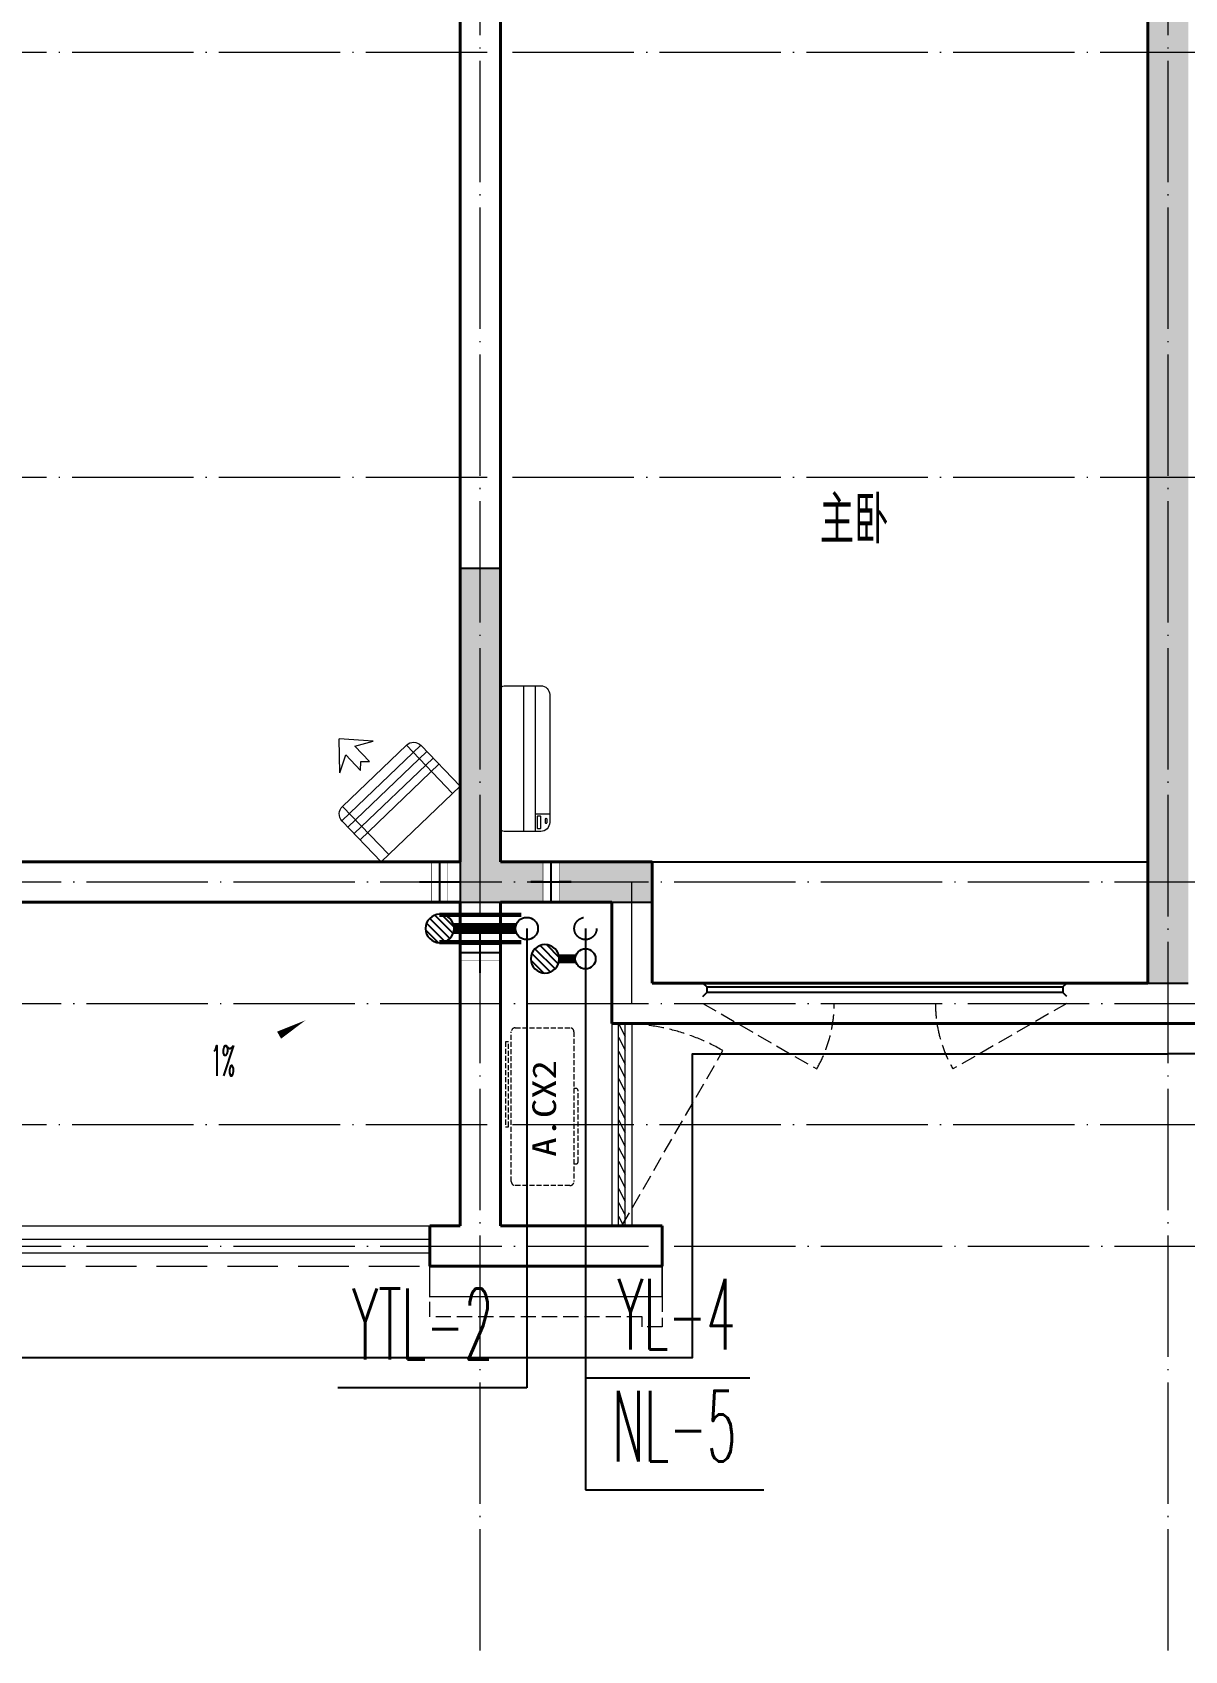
# Model space of a CAD drawing. Extents: x 27938 to 1042331, y -235042 to 1535213.
# Drawn here: x 701203 to 706899, y 517240 to 525240 of the extents above; entities that cross this region are included whole.
import ezdxf

# ---------------------------------------------------------------- set-up
doc = ezdxf.new("R2010")
doc.units = 0
doc.header["$LTSCALE"] = 1000
doc.header["$MEASUREMENT"] = 0
doc.linetypes.add('DASH', pattern=[0.35, 0.25, -0.1])
doc.linetypes.add('DOTE', pattern=[2.42, 2, -0.2, 0.02, -0.2])
for name, color, linetype in [('$RECOVER_210609100354-0', 7, 'Continuous'), ('3-栏杆1', 135, 'Continuous'), ('3.5方案汇报，与郭总、侯月琴确定户型_t8$0$2020.03.04 -1安徽标准化洋房户型(UA）_t8_t8$0$看线', 154, 'Continuous'), ('COLUMN', 9, 'Continuous'), ('DIM_凝结', 3, 'Continuous'), ('DIM_阳台', 132, 'Continuous'), ('DIM_雨水', 3, 'Continuous'), ('EQUIP_地漏', 7, 'Continuous'), ('PIPE-凝结', 150, 'N'), ('PIPE-阳台', 132, 'YT'), ('PUB_TEXT', 4, 'Continuous'), ('VALVE_不分区给水', 7, 'Continuous'), ('VPIPE-凝结', 150, 'Continuous'), ('VPIPE-阳台', 132, 'YT'), ('VPIPE-雨水', 4, 'DASH'), ('保温', 6, 'Continuous'), ('机电标识类', 1, 'Continuous'), ('看线', 251, 'Continuous')]:
    doc.layers.add(name, color=color, linetype=linetype)
for name, color, linetype, lineweight in [('DOTE', 19, 'DOTE', 9), ('PUB_HATCH', 8, 'Continuous', 9), ('WALL', 9, 'Continuous', 40), ('WINDOW', 8, 'Continuous', 15), ('平面-排水沟', 86, 'Continuous', 15), ('平面-栏杆', 135, 'Continuous', 15), ('平面-看线', 45, 'Continuous', 15), ('平面-空调室内机', 176, 'Continuous', 9), ('平面-空调预留孔', 173, 'Continuous', 15), ('空调', 76, 'Continuous', 13)]:
    doc.layers.add(name, color=color, linetype=linetype, lineweight=lineweight)
doc.styles.add('_TCH_DIM', font='SIMPLEX.shx', dxfattribs={"width": 0.6, "oblique": 10, "bigfont": 'hztxt.shx'})
doc.styles.add('_TWT_SERIAL', font='simplex.shx', dxfattribs={"width": 0.6, "oblique": 10, "height": 3, "bigfont": 'aadri.shx'})
doc.styles.get("Standard").update_dxf_attribs({"font": 'gbenor.shx', "bigfont": 'gbcbig.shx'})
doc.styles.add('黑体', font='simhei.ttf')
doc.linetypes.add('N', pattern='A,3,-0.2,["N",Standard,S=0.25,R=0,X=-0.1,Y=-0.115],-0.2', length=3.4)
doc.linetypes.add('YT', pattern='A,3,-0.2,["YT",Standard,S=0.25,R=0,X=-0.1,Y=-0.115],-0.35', length=3.55)

# ---------------------------------------------------------------- blocks, each defined once
blk = doc.blocks.new('GFDGDGRDGRDG')
at = {"layer": 'DOTE', "linetype": 'DOTE', "ltscale": 0.3}
for p, q in [((599993.7, 360558.3), (599993.7, 376108.3)), ((596593.7, 360558.3), (596593.7, 368758.3)), ((626393.7, 368458.3), (573593.7, 368458.3)), ((626393.7, 366358.3), (573593.7, 366358.3)), ((573593.7, 364358.3), (626393.7, 364358.3)), ((597343.7, 363758.3), (597343.7, 364358.3)), ((573593.7, 363758.3), (626393.7, 363758.3)), ((626393.7, 363158.3), (573593.7, 363158.3)), ((573593.7, 362558.3), (626393.7, 362558.3))]:
    blk.add_line(p, q, dxfattribs=at)
blk = doc.blocks.new('HFHFHFHFTF')
at = {"layer": 'PUB_HATCH'}
blk.add_hatch(color=256, dxfattribs=at).paths.add_polyline_path([(557216.6, 366523.7), (558166.6, 366523.7), (558166.6, 366723.7), (557416.6, 366723.7), (557416.6, 368173.7), (557216.6, 368173.7)])
at = {"layer": 'COLUMN', "color": 8}
for p, q in [((557416.6, 368173.7), (557216.6, 368173.7)), ((557216.6, 368173.7), (557216.6, 366523.7)), ((557416.6, 366723.7), (557416.6, 368173.7)), ((558166.6, 366723.7), (557416.6, 366723.7)), ((558166.6, 366523.7), (558166.6, 366723.7)), ((557216.6, 366523.7), (558166.6, 366523.7))]:
    blk.add_line(p, q, dxfattribs=at)
blk = doc.blocks.new('dongkong')
at = {"color": 0}
blk.add_wipeout([(-603756, 210771), (-603756, 210570.8), (-603836, 210570.8), (-603836, 210771)], dxfattribs=at)
at = {"layer": '机电标识类', "color": 0, "linetype": 'DASH', "ltscale": 400}
for p, q in [((-603796, 210771), (-603796, 210570.8)), ((-603896, 210670.7), (-603696, 210670.7))]:
    blk.add_line(p, q, dxfattribs=at)
at = {"layer": '空调', "color": 0, "linetype": 'DASH', "const_width": 2}
blk.add_lwpolyline([(-603756, 210771), (-603756, 210570.8), (-603836, 210570.8), (-603836, 210771)], close=True, dxfattribs=at)
blk = doc.blocks.new('A$C001338C2')
at = {"color": 0}
for p, q in [((845, 304), (55, 304)), ((109, 215), (109, 304)), ((0, 249), (0, 22)), ((900, 22), (900, 249)), ((22, 0), (878, 0))]:
    blk.add_line(p, q, dxfattribs=at)
at = {"color": 0, "lineweight": 5}
for p, q in [((900, 215), (0, 215)), ((900, 143), (0, 143))]:
    blk.add_line(p, q, dxfattribs=at)
at = {"color": 0}
for points in [[(89, 226), (22, 226, -0.414214), (17, 232), (17, 243, -0.414214), (22, 249), (89, 249, -0.414214), (95, 243), (95, 232, -0.414214)], [(73, 275), (57, 275, -0.414214), (51, 281), (51, 283, -0.414214), (57, 289), (73, 289, -0.414214), (79, 283), (79, 281, -0.414214)]]:
    blk.add_lwpolyline(points, format="xyb", close=True, dxfattribs=at)
for centre, radius, start, end in [((55, 249), 55, 90, 180), ((845, 249), 55, 360, 90), ((22, 22), 22, 180, 270), ((878, 22), 22, 270, 360)]:
    blk.add_arc(centre, radius, start, end, dxfattribs=at)
blk = doc.blocks.new('ferre')
at = {"layer": '平面-空调预留孔', "color": 0, "linetype": 'DASH', "ltscale": 0.1}
for p, q in [((93392.7, 115403.5), (93392.7, 115393.5)), ((93402.7, 115383.5), (93755.6, 115383.5)), ((93765.6, 115393.5), (93765.6, 115403.5))]:
    blk.add_line(p, q, dxfattribs=at)
blk.add_lwpolyline([(94045.9, 115403.5), (93305.9, 115403.5, -0.414214), (93285.9, 115423.5), (93285.9, 115693.5, -0.414214), (93305.9, 115713.5), (94045.9, 115713.5, -0.414214), (94065.9, 115693.5), (94065.9, 115423.5, -0.414214)], format="xyb", close=True, dxfattribs=at)
blk.add_lwpolyline([(93996.7, 115742.6), (93576.8, 115742.6), (93576.8, 115727.5), (93996.7, 115727.5)], close=True, dxfattribs=at)
for centre, start, end in [((93402.7, 115393.5), 180, 270), ((93755.6, 115393.5), 270, 0)]:
    blk.add_arc(centre, 10, start, end, dxfattribs=at)
at = {"layer": '平面-空调预留孔', "color": 0, "linetype": 'DASH', "ltscale": 0.1, "style": '黑体', "width": 1.2}
blk.add_text('A.CX2', height=117.05, dxfattribs=at).set_placement((93428.3, 115492.1))
blk = doc.blocks.new('fergve')
at = {"layer": '平面-空调预留孔', "color": 8, "linetype": 'DASH', "ltscale": 0.1}
blk.add_blockref('ferre', (25670, -60415.8), dxfattribs=at)
blk = doc.blocks.new('DSFDS')
at = {"layer": '3-栏杆1', "color": 0}
for p, q in [((490702.7, 517230.7), (490682.5, 517248.5)), ((490682.5, 517248.5), (490702.7, 517230.7)), ((490682.5, 517181.5), (490702.7, 517201.4)), ((492462.2, 517230.6), (490702.7, 517230.7)), ((490702.7, 517230.7), (490702.7, 517201.4)), ((490702.7, 517201.4), (492462.2, 517201.3)), ((492462.2, 517230.7), (492482.5, 517248.5)), ((492482.5, 517248.5), (492462.2, 517230.7)), ((492462.2, 517230.7), (492462.2, 517201.4)), ((492462.2, 517201.4), (492482.5, 517181.5)), ((492482.5, 517181.5), (492462.2, 517201.4))]:
    blk.add_line(p, q, dxfattribs=at)
blk = doc.blocks.new('dasdasf1sa2f31as32f')
at = {"color": 0}
for p, q in [((-116, 585.6), (43.3, 640.5)), ((82.7, 476.6), (43.3, 640.5)), ((-22.8, 585.5), (-116, 585.6)), ((-22.8, 585.5), (-73.4, 493.2)), ((-473.5, 259.7), (-339.5, 504)), ((-269.8, 524.3), (-427.7, 236.5)), ((134.6, 245.5), (-338.8, 505.1)), ((-269.8, 524.3), (113.7, 314)), ((-31.3, 504.4), (-73.4, 493.2)), ((-18.1, 462.9), (-31.3, 504.4)), ((32.4, 555.1), (-18.1, 462.9)), ((82.7, 476.6), (32.4, 555.1)), ((92.6, 168.8), (-380.9, 428.5)), ((114.7, 208.4), (-359.1, 468.2)), ((72.3, 131.9), (-401.1, 391.6)), ((0, 0), (-473.5, 259.7)), ((113.7, 314), (-44.2, 26.2)), ((134, 244.4), (0, 0))]:
    blk.add_line(p, q, dxfattribs=at)
for centre, start, end in [((-294.5, 479.4), 61.25933, 151.25933), ((89, 269), 331.25933, 61.25933)]:
    blk.add_arc(centre, 51.3, start, end, dxfattribs=at)
blk = doc.blocks.new('A$C04040EB5')
at = {"layer": '保温', "linetype": 'ByBlock', "ltscale": 10}
h = blk.add_hatch(dxfattribs=at)
h.set_pattern_fill('AR-HBONE', color=251, scale=55)
h.set_pattern_definition([(45, (-445516.58, -596848.81), (0, 47.4157523), [100.584, -33.528]), (135, (-445492.87, -596825.102), (3e-15, 47.4157523), [100.584, -33.528])])
edge = h.paths.add_edge_path()
edge.add_line((200, 5000), (200, 7500))
edge.add_line((200, 7500), (0, 7500))
edge.add_line((0, 7500), (0, 5000))
edge.add_line((0, 5000), (200, 5000))
h = blk.add_hatch(dxfattribs=at)
h.set_pattern_fill('AR-HBONE', color=251, scale=55)
h.set_pattern_definition([(45, (-445516.58, -596848.81), (0, 47.4157523), [100.584, -33.528]), (135, (-445492.87, -596825.102), (3e-15, 47.4157523), [100.584, -33.528])])
edge = h.paths.add_edge_path()
edge.add_line((900, 4800), (900, 5000))
edge.add_line((900, 5000), (-700, 5000))
edge.add_line((-700, 5000), (-700, 4800))
edge.add_line((-700, 4800), (900, 4800))
at = {"layer": '保温', "linetype": 'Continuous', "ltscale": 10}
h = blk.add_hatch(dxfattribs=at)
h.set_pattern_fill('HEX', color=251, scale=10, angle=90, style=0)
h.set_pattern_definition([(90, (-503782.47, -516048.461), (-16.49778, 1e-15), [9.525, -19.05]), (210, (-503782.47, -516048.461), (8.24889, -14.2874966), [9.525, -19.05]), (150, (-503782.47, -516038.936), (-8.24889, -14.2874966), [9.525, -19.05])])
edge = h.paths.add_edge_path()
edge.add_line((200, 4800), (0, 4800))
edge.add_line((0, 4800), (0.1, 0))
edge.add_line((0.1, 0), (200.1, 0))
edge.add_line((200.1, 0), (200, 4800))
at = {"layer": '保温', "color": 251, "linetype": 'ByBlock', "ltscale": 10}
for p, q in [((0, 7500), (200, 7500)), ((0, 4800), (200, 4800)), ((0, 0), (200, 0))]:
    blk.add_line(p, q, dxfattribs=at)
blk = doc.blocks.new('$WINLIB2D$00000039')
at = {"color": 0}
for points in [[(-0.5, 0.5), (-0.5, -0.5)], [(0.5, 0.5), (-0.5, 0.5)], [(0.5, -0.5), (0.5, 0.5)], [(-0.5, 0.1667), (0.5, 0.1667)], [(-0.3839, -0.1667), (-0.448, 0.1667)], [(-0.3159, -0.1667), (-0.38, 0.1667)], [(-0.2479, -0.1667), (-0.312, 0.1667)], [(-0.1799, -0.1667), (-0.244, 0.1667)], [(-0.1119, -0.1667), (-0.176, 0.1667)], [(-0.0439, -0.1667), (-0.108, 0.1667)], [(0.0241, -0.1667), (-0.04, 0.1667)], [(0.0921, -0.1667), (0.028, 0.1667)], [(0.16, -0.1667), (0.0959, 0.1667)], [(0.228, -0.1667), (0.1639, 0.1667)], [(0.296, -0.1667), (0.2319, 0.1667)], [(0.364, -0.1667), (0.2999, 0.1667)], [(0.432, -0.1667), (0.3679, 0.1667)], [(0.5, -0.1667), (0.4359, 0.1667)], [(-0.4519, -0.1667), (-0.5, 0.0836)], [(-0.5, -0.1667), (0.5, -0.1667)], [(0.5, -0.5), (-0.5, -0.5)]]:
    blk.add_lwpolyline(points, dxfattribs=at)
blk = doc.blocks.new('$TwtSys$00000141')
for p, q in [((-141, 12), (-15, 138)), ((-141, 12), (-15, 138)), ((-131, -53), (53, 131)), ((-131, -53), (53, 131)), ((-100, -100), (100, 100)), ((-100, -100), (100, 100)), ((-49, -131), (131, 49)), ((-49, -131), (131, 49)), ((17, -138), (138, -17)), ((17, -138), (138, -17))]:
    blk.add_line(p, q)
blk.add_circle((0, 0), 141)
blk.add_circle((0, 0), 141)
blk = doc.blocks.new('$VALVE$00000533')
at = {"ltscale": 0.5, "const_width": 25}
for points in [[(-225, 75), (225, 75)], [(-225, -75), (225, -75)]]:
    blk.add_lwpolyline(points, dxfattribs=at)

msp = doc.modelspace()

# ---------------------------------------------------------------- linework, layer by layer
at = {"layer": '$RECOVER_210609100354-0', "color": 8, "const_width": 8}
msp.add_lwpolyline([(704316.6, 519140.4), (704316.6, 518990.4), (703166.6, 518990.4), (703166.6, 519140.4)], dxfattribs=at)
at = {"layer": '3.5方案汇报，与郭总、侯月琴确定户型_t8$0$2020.03.04 -1安徽标准化洋房户型(UA）_t8_t8$0$看线', "color": 8, "ltscale": 10}
msp.add_lwpolyline([(704266.6, 521140.4), (706716.6, 521140.4)], dxfattribs=at)
at = {"layer": 'DIM_凝结'}
for p, q in [((703936.6, 520660.4), (703936.6, 518034.9)), ((703936.6, 518034.9), (704817.8, 518034.9))]:
    msp.add_line(p, q, dxfattribs=at)
at = {"layer": 'DIM_阳台'}
for p, q in [((703646.6, 520810.4), (703646.6, 518540.4)), ((703646.6, 518540.4), (702712.6, 518540.4))]:
    msp.add_line(p, q, dxfattribs=at)
at = {"layer": 'DIM_雨水'}
for p, q in [((703936.6, 520810.4), (703936.6, 518588.8)), ((703936.6, 518588.8), (704749.2, 518588.8))]:
    msp.add_line(p, q, dxfattribs=at)
at = {"layer": 'PIPE-凝结', "const_width": 45}
msp.add_lwpolyline([(703886.6, 520660.4), (703807.1, 520660.4)], dxfattribs=at)
at = {"layer": 'VPIPE-凝结'}
msp.add_circle((703936.6, 520660.4), 50, dxfattribs=at)
at = {"layer": 'VPIPE-阳台'}
msp.add_circle((703646.6, 520810.4), 55, dxfattribs=at)
at = {"layer": 'VPIPE-雨水'}
msp.add_circle((703936.6, 520810.4), 55, dxfattribs=at)
at = {"layer": 'WALL', "color": 8}
for p, q in [((703516.6, 525340.4), (703516.6, 521140.4)), ((706716.6, 525340.4), (706716.6, 520540.4)), ((704266.6, 520540.4), (704266.6, 521140.4)), ((704066.6, 520340.4), (704066.6, 520940.4)), ((706716.6, 520540.4), (704266.6, 520540.4)), ((706816.6, 520340.4), (704066.6, 520340.4)), ((706816.6, 520340.4), (709566.6, 520340.4)), ((703316.6, 519340.4), (703166.6, 519340.4)), ((703166.6, 519140.4), (703166.6, 519340.4)), ((703516.6, 519340.4), (704316.6, 519340.4)), ((704316.6, 519340.4), (704316.6, 519140.4)), ((703416.6, 519140.4), (703166.6, 519140.4)), ((703416.6, 519140.4), (704316.6, 519140.4))]:
    msp.add_line(p, q, dxfattribs=at)
at = {"layer": 'WINDOW', "color": 8, "linetype": 'DASH', "ltscale": 0.3}
for points in [[(704516.6, 520440.4), (705079.7, 520115.8, 0.131485), (705166.6, 520440.4)], [(706316.6, 520440.4), (705753.4, 520115.8, -0.131485), (705666.6, 520440.4)], [(704116.6, 519340.4), (704616.6, 520206.5, 0.131652), (704116.6, 520340.4)]]:
    msp.add_lwpolyline(points, format="xyb", dxfattribs=at)
at = {"layer": '平面-排水沟', "color": 8}
msp.add_lwpolyline([(702255.4, 520189.1, 0, 0, 0), (702552.8, 520356.6, 0, 40, 0), (702422.1, 520283, 0, 0, 0)], format="xyseb", dxfattribs=at)
at = {"layer": '平面-栏杆', "color": 8}
for points in [[(698666.6, 519273.8), (703166.6, 519273.8)], [(698666.6, 519207.1), (703166.6, 519207.1)]]:
    msp.add_lwpolyline(points, dxfattribs=at)
at = {"layer": '平面-看线', "color": 8}
msp.add_lwpolyline([(698666.6, 519340.4), (703166.6, 519340.4)], dxfattribs=at)
at = {"layer": '平面-看线', "color": 8, "linetype": 'DASH'}
msp.add_lwpolyline([(698666.6, 519140.4), (703166.6, 519140.4)], dxfattribs=at)
at = {"layer": '平面-看线', "color": 8, "linetype": 'DASH', "ltscale": 0.3}
msp.add_lwpolyline([(704316.6, 518990.4), (704316.6, 518840.4), (704216.6, 518840.4), (704216.6, 518890.4), (703166.6, 518890.4), (703166.6, 518990.4)], dxfattribs=at)
at = {"layer": '看线', "color": 8}
for points in [[(684766.6, 520340.4), (684766.6, 518690.4), (704466.6, 518690.4), (704466.6, 520190.4), (706816.6, 520190.4)], [(728866.6, 520340.4), (728866.6, 518690.4), (709166.6, 518690.4), (709166.6, 520190.4), (706816.6, 520190.4)]]:
    msp.add_lwpolyline(points, dxfattribs=at)

# ---------------------------------------------------------------- block references
at = {"color": 8}
for name, p in [('HFHFHFHFTF', (146100, 154416.7)), ('A$C04040EB5', (706716.6, 520540.4))]:
    msp.add_blockref(name, p, dxfattribs=at)
at = {"color": 8, "rotation": 90}
msp.add_blockref('fergve', (758867.7, 400583.7), dxfattribs=at)
at = {"layer": '3-栏杆1', "color": 8, "xscale": -1}
msp.add_blockref('DSFDS', (1196999, 3292), dxfattribs=at)
at = {"layer": '3.5方案汇报，与郭总、侯月琴确定户型_t8$0$2020.03.04 -1安徽标准化洋房户型(UA）_t8_t8$0$看线', "ltscale": 10}
msp.add_blockref('GFDGDGRDGRDG', (106822.9, 156682.1), dxfattribs=at)
at = {"layer": 'EQUIP_地漏', "xscale": 0.5, "yscale": -0.5, "zscale": 0.5}
msp.add_blockref('$TwtSys$00000141', (703736.6, 520660.4), dxfattribs=at)
at = {"layer": 'WINDOW', "xscale": -1000, "yscale": 100, "zscale": -1000, "rotation": 270}
msp.add_blockref('$WINLIB2D$00000039', (704116.6, 519840.4), dxfattribs=at)
at = {"layer": '平面-空调预留孔', "color": 8, "xscale": -0.800000000046565, "yscale": 0.800000000046565, "zscale": 0.800000000046565, "rotation": 269.9999997665698}
msp.add_blockref('A$C001338C2', (703516.7, 521290.4), dxfattribs=at)

# ---------------------------------------------------------------- texts
at = {"layer": 'DIM_凝结', "color": 7, "style": '_TWT_SERIAL', "width": 0.48}
msp.add_text('NL-5', height=350, dxfattribs=at).set_placement((704070, 518174.9))
at = {"layer": 'DIM_阳台', "color": 7, "style": '_TWT_SERIAL', "width": 0.48}
msp.add_text('YTL-2', height=350, dxfattribs=at).set_placement((702782.6, 518680.4))
at = {"layer": 'DIM_雨水', "color": 7, "style": '_TWT_SERIAL', "width": 0.48}
msp.add_text('YL-4', height=350, dxfattribs=at).set_placement((704095.2, 518728.8))
at = {"layer": 'PUB_TEXT', "color": 8}
msp.add_text('主卧', height=236.31, dxfattribs=at).set_placement((705094.7, 522712.6))
at = {"layer": '平面-排水沟', "color": 8, "style": '_TCH_DIM', "width": 0.423529}
msp.add_text('1%', height=148.75, dxfattribs=at).set_placement((702085.5, 520082.8))

# ---------------------------------------------------------------- next in the draw order: block references
at = {"layer": '平面-空调室内机', "color": 8, "ltscale": 0.3, "xscale": -1}
for p, rotation in [((1307012.6, 731711.3), 180), ((492745.9, 1124486.5), 270)]:
    msp.add_blockref('dongkong', p, dxfattribs=dict(at, rotation=rotation))
at = {"layer": '平面-空调室内机', "color": 8, "ltscale": 0.3, "rotation": 180}
msp.add_blockref('dongkong', (99970.6, 731711.3), dxfattribs=at)

# ---------------------------------------------------------------- next in the draw order: linework, layer by layer
at = {"layer": 'PIPE-阳台', "const_width": 55}
msp.add_lwpolyline([(703591.6, 520810.4), (703287.1, 520810.4)], dxfattribs=at)
at = {"layer": 'WALL', "color": 8}
for p, q in [((703316.6, 525340.4), (703316.6, 521140.4)), ((703316.6, 521140.4), (697816.6, 521140.4)), ((703316.6, 520940.4), (697816.6, 520940.4)), ((703316.6, 519340.4), (703316.6, 520940.4)), ((703516.6, 519340.4), (703516.6, 520940.4))]:
    msp.add_line(p, q, dxfattribs=at)

# ---------------------------------------------------------------- next in the draw order: block references
at = {"layer": 'EQUIP_地漏', "xscale": 0.5, "yscale": -0.5, "zscale": 0.5}
msp.add_blockref('$TwtSys$00000141', (703216.6, 520810.4), dxfattribs=at)
at = {"layer": 'VALVE_不分区给水', "xscale": 0.8999999999999999, "yscale": -0.8999999999999999, "zscale": 0.8999999999999999}
msp.add_blockref('$VALVE$00000533', (703416.6, 520810.4), dxfattribs=at)
at = {"layer": '平面-空调室内机', "color": 8, "ltscale": 0.3, "xscale": -1, "rotation": 180}
msp.add_blockref('dongkong', (1307562.7, 731711.3), dxfattribs=at)
at = {"layer": '平面-空调预留孔', "color": 8, "xscale": -1, "rotation": 15.00000000331026}
msp.add_blockref('dasdasf1sa2f31as32f', (702926.4, 521140.4), dxfattribs=at)

# ---------------------------------------------------------------- next in the draw order: linework, layer by layer
at = {"layer": 'WALL', "color": 8}
for p, q in [((704266.6, 521140.4), (703516.6, 521140.4)), ((704066.6, 520940.4), (703516.6, 520940.4))]:
    msp.add_line(p, q, dxfattribs=at)

doc.saveas('drawing.dxf')
